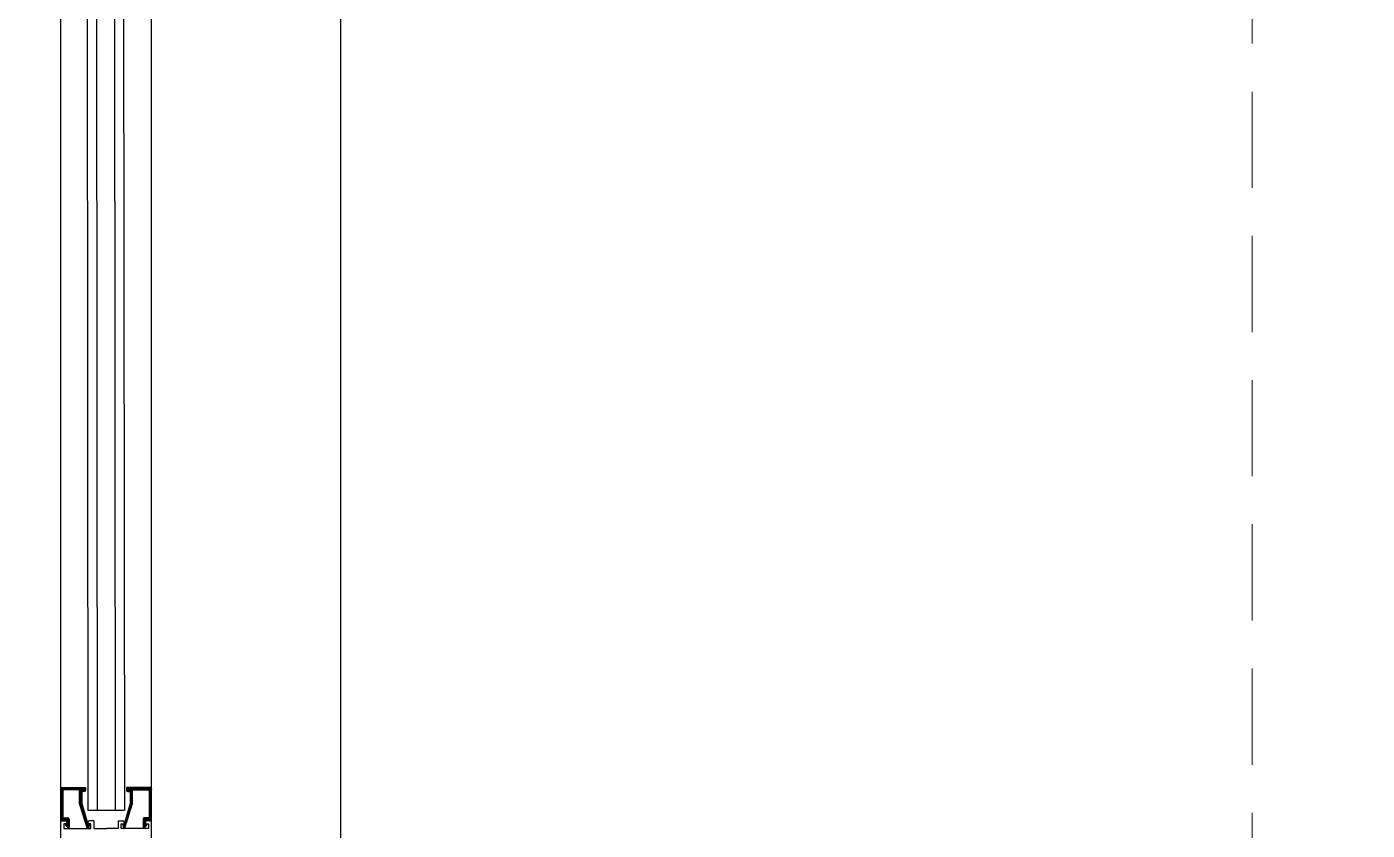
# Model space of a CAD drawing. Header units: millimetres. Extents: x 106699 to 122058, y 158555 to 162844.
# Drawn here: x 119455.1 to 119543.6, y 159902.2 to 159955.3 of the extents above; entities that cross this region are included whole.
import ezdxf

# ---------------------------------------------------------------- set-up
doc = ezdxf.new("R2010")
doc.units = ezdxf.units.MM
doc.linetypes.add('1+1 TİP C$0$1+1 TİP C$0$A BLOK 2+1 TİP A$0$A BLOK 2+1 TİP A$0$A Blok TİP-6 (2+1)$0$HIDDEN', pattern=[9.525, 6.35, -3.175])
for name, color, linetype in [('300_Z4_FCD_F03$0$0-LNS-VL8', 252, 'Continuous'), ('300_Z4_FCD_F03$0$3-EXT-PRF', 231, 'Continuous'), ('300_Z4_FCD_F03$0$3-OPN-GLS', 4, 'Continuous')]:
    doc.layers.add(name, color=color, linetype=linetype)
doc.layers.add('300_Z4_STR_F03$0$AUDIT_D_220920114151-103', color=251, linetype='Continuous', lineweight=5)
doc.layers.add('no3_kutu profil gorunus', color=8, linetype='Continuous', lineweight=0)
doc.layers.add('area', color=200, linetype='Continuous', plot=False)

# ---------------------------------------------------------------- blocks, each defined once
blk = doc.blocks.new('ÇEÇEVE')
at = {"layer": '300_Z4_FCD_F03$0$0-LNS-VL8'}
for p, q in [((104102.88, 177893.89), (104198.956, 177893.89)), ((104102.88, 177887.89), (104198.956, 177887.89))]:
    blk.add_line(p, q, dxfattribs=at)
at = {"layer": '300_Z4_FCD_F03$0$3-EXT-PRF'}
for p, q in [((104098.23, 177893.89), (104100.68, 177893.89)), ((104100.68, 177893.89), (104100.68, 177893.59)), ((104100.68, 177893.74), (104100.68, 177893.89)), ((104100.68, 177893.89), (104102.88, 177893.89)), ((104100.88, 177893.685), (104100.68, 177893.885)), ((104100.88, 177893.667), (104100.68, 177893.867)), ((104100.88, 177893.65), (104100.68, 177893.85)), ((104100.88, 177893.632), (104100.68, 177893.832)), ((104100.88, 177893.614), (104100.68, 177893.814)), ((104100.88, 177893.597), (104100.68, 177893.797)), ((104100.719, 177893.74), (104100.68, 177893.779)), ((104100.88, 177893.703), (104100.693, 177893.89)), ((104100.88, 177893.72), (104100.71, 177893.89)), ((104100.88, 177893.738), (104100.728, 177893.89)), ((104100.896, 177893.74), (104100.746, 177893.89)), ((104100.913, 177893.74), (104100.763, 177893.89)), ((104100.931, 177893.74), (104100.781, 177893.89)), ((104100.949, 177893.74), (104100.799, 177893.89)), ((104100.966, 177893.74), (104100.816, 177893.89)), ((104100.984, 177893.74), (104100.834, 177893.89)), ((104101.002, 177893.74), (104100.852, 177893.89)), ((104101.019, 177893.74), (104100.869, 177893.89)), ((104101.037, 177893.74), (104100.887, 177893.89)), ((104101.055, 177893.74), (104100.905, 177893.89)), ((104101.072, 177893.74), (104100.922, 177893.89)), ((104101.09, 177893.74), (104100.94, 177893.89)), ((104101.108, 177893.74), (104100.958, 177893.89)), ((104101.125, 177893.74), (104100.975, 177893.89)), ((104101.143, 177893.74), (104100.993, 177893.89)), ((104101.161, 177893.74), (104101.011, 177893.89)), ((104101.179, 177893.74), (104101.029, 177893.89)), ((104101.196, 177893.74), (104101.046, 177893.89)), ((104101.214, 177893.74), (104101.064, 177893.89)), ((104101.232, 177893.74), (104101.082, 177893.89)), ((104101.249, 177893.74), (104101.099, 177893.89)), ((104101.267, 177893.74), (104101.117, 177893.89)), ((104101.285, 177893.74), (104101.135, 177893.89)), ((104101.302, 177893.74), (104101.152, 177893.89)), ((104101.32, 177893.74), (104101.17, 177893.89)), ((104101.338, 177893.74), (104101.188, 177893.89)), ((104101.355, 177893.74), (104101.205, 177893.89)), ((104101.373, 177893.74), (104101.223, 177893.89)), ((104101.391, 177893.74), (104101.241, 177893.89)), ((104101.408, 177893.74), (104101.258, 177893.89)), ((104101.426, 177893.74), (104101.276, 177893.89)), ((104101.444, 177893.74), (104101.294, 177893.89)), ((104101.461, 177893.74), (104101.311, 177893.89)), ((104101.479, 177893.74), (104101.329, 177893.89)), ((104101.497, 177893.74), (104101.347, 177893.89)), ((104101.514, 177893.74), (104101.364, 177893.89)), ((104101.532, 177893.74), (104101.382, 177893.89)), ((104101.55, 177893.74), (104101.4, 177893.89)), ((104101.567, 177893.74), (104101.417, 177893.89)), ((104101.585, 177893.74), (104101.435, 177893.89)), ((104101.603, 177893.74), (104101.453, 177893.89)), ((104101.62, 177893.74), (104101.47, 177893.89)), ((104101.638, 177893.74), (104101.488, 177893.89)), ((104101.656, 177893.74), (104101.506, 177893.89)), ((104101.673, 177893.74), (104101.523, 177893.89)), ((104101.691, 177893.74), (104101.541, 177893.89)), ((104101.709, 177893.74), (104101.559, 177893.89)), ((104101.727, 177893.74), (104101.577, 177893.89)), ((104101.744, 177893.74), (104101.594, 177893.89)), ((104101.762, 177893.74), (104101.612, 177893.89)), ((104101.78, 177893.74), (104101.63, 177893.89)), ((104101.797, 177893.74), (104101.647, 177893.89)), ((104101.815, 177893.74), (104101.665, 177893.89)), ((104101.833, 177893.74), (104101.683, 177893.89)), ((104101.85, 177893.74), (104101.7, 177893.89)), ((104101.868, 177893.74), (104101.718, 177893.89)), ((104101.886, 177893.74), (104101.736, 177893.89)), ((104101.903, 177893.74), (104101.753, 177893.89)), ((104101.921, 177893.74), (104101.771, 177893.89)), ((104101.939, 177893.74), (104101.789, 177893.89)), ((104101.956, 177893.74), (104101.806, 177893.89)), ((104101.974, 177893.74), (104101.824, 177893.89)), ((104101.992, 177893.74), (104101.842, 177893.89)), ((104102.009, 177893.74), (104101.859, 177893.89)), ((104102.027, 177893.74), (104101.877, 177893.89)), ((104102.045, 177893.74), (104101.895, 177893.89)), ((104102.062, 177893.74), (104101.912, 177893.89)), ((104102.08, 177893.74), (104101.93, 177893.89)), ((104102.098, 177893.74), (104101.948, 177893.89)), ((104102.115, 177893.74), (104101.965, 177893.89)), ((104102.133, 177893.74), (104101.983, 177893.89)), ((104102.151, 177893.74), (104102.001, 177893.89)), ((104102.168, 177893.74), (104102.018, 177893.89)), ((104102.186, 177893.74), (104102.036, 177893.89)), ((104102.204, 177893.74), (104102.054, 177893.89)), ((104102.221, 177893.74), (104102.071, 177893.89)), ((104102.239, 177893.74), (104102.089, 177893.89)), ((104102.257, 177893.74), (104102.107, 177893.89)), ((104102.275, 177893.74), (104102.125, 177893.89)), ((104102.292, 177893.74), (104102.142, 177893.89)), ((104102.31, 177893.74), (104102.16, 177893.89)), ((104102.328, 177893.74), (104102.178, 177893.89)), ((104102.345, 177893.74), (104102.195, 177893.89)), ((104102.363, 177893.74), (104102.213, 177893.89)), ((104102.381, 177893.74), (104102.231, 177893.89)), ((104102.398, 177893.74), (104102.248, 177893.89)), ((104102.416, 177893.74), (104102.266, 177893.89)), ((104102.434, 177893.74), (104102.284, 177893.89)), ((104102.451, 177893.74), (104102.301, 177893.89)), ((104102.469, 177893.74), (104102.319, 177893.89)), ((104102.487, 177893.74), (104102.337, 177893.89)), ((104102.504, 177893.74), (104102.354, 177893.89)), ((104102.522, 177893.74), (104102.372, 177893.89)), ((104102.54, 177893.74), (104102.39, 177893.89)), ((104102.557, 177893.74), (104102.407, 177893.89)), ((104102.575, 177893.74), (104102.425, 177893.89)), ((104102.593, 177893.74), (104102.443, 177893.89)), ((104102.61, 177893.74), (104102.46, 177893.89)), ((104102.628, 177893.74), (104102.478, 177893.89)), ((104102.646, 177893.74), (104102.496, 177893.89)), ((104102.663, 177893.74), (104102.513, 177893.89)), ((104102.681, 177893.74), (104102.531, 177893.89)), ((104102.699, 177893.74), (104102.549, 177893.89)), ((104102.716, 177893.74), (104102.566, 177893.89)), ((104102.88, 177893.594), (104102.584, 177893.89)), ((104102.88, 177893.612), (104102.602, 177893.89)), ((104102.88, 177893.63), (104102.62, 177893.89)), ((104102.88, 177893.647), (104102.637, 177893.89)), ((104102.88, 177893.665), (104102.655, 177893.89)), ((104102.88, 177893.683), (104102.673, 177893.89)), ((104102.88, 177893.7), (104102.69, 177893.89)), ((104102.88, 177893.718), (104102.708, 177893.89)), ((104102.88, 177893.736), (104102.726, 177893.89)), ((104102.88, 177893.753), (104102.743, 177893.89)), ((104102.88, 177893.771), (104102.761, 177893.89)), ((104102.88, 177893.789), (104102.779, 177893.89)), ((104102.88, 177893.806), (104102.796, 177893.89)), ((104102.88, 177893.824), (104102.814, 177893.89)), ((104102.88, 177893.842), (104102.832, 177893.89)), ((104102.88, 177893.859), (104102.849, 177893.89)), ((104102.88, 177893.877), (104102.867, 177893.89)), ((104102.88, 177893.89), (104102.88, 177892.24)), ((104100.48, 177893.69), (104100.18, 177893.69)), ((104100.18, 177893.69), (104100.18, 177891.89)), ((104100.21, 177893.4), (104100.4, 177893.58)), ((104100.28, 177893.33), (104100.21, 177893.4)), ((104100.21, 177893.38), (104100.21, 177893.4)), ((104100.263, 177893.33), (104100.21, 177893.383)), ((104100.242, 177893.333), (104100.213, 177893.362)), ((104100.298, 177893.33), (104100.219, 177893.409)), ((104100.316, 177893.33), (104100.228, 177893.418)), ((104100.333, 177893.33), (104100.237, 177893.426)), ((104100.351, 177893.33), (104100.246, 177893.435)), ((104100.369, 177893.33), (104100.255, 177893.443)), ((104100.78, 177893.33), (104100.26, 177893.33)), ((104100.386, 177893.33), (104100.264, 177893.452)), ((104100.404, 177893.33), (104100.273, 177893.46)), ((104100.422, 177893.33), (104100.283, 177893.469)), ((104100.439, 177893.33), (104100.292, 177893.478)), ((104100.457, 177893.33), (104100.301, 177893.486)), ((104100.475, 177893.33), (104100.31, 177893.495)), ((104100.492, 177893.33), (104100.319, 177893.503)), ((104100.51, 177893.33), (104100.328, 177893.512)), ((104100.528, 177893.33), (104100.337, 177893.521)), ((104100.546, 177893.33), (104100.346, 177893.529)), ((104100.563, 177893.33), (104100.355, 177893.538)), ((104100.581, 177893.33), (104100.364, 177893.546)), ((104100.599, 177893.33), (104100.373, 177893.555)), ((104100.45, 177893.496), (104100.383, 177893.564)), ((104100.424, 177893.54), (104100.392, 177893.572)), ((104100.4, 177893.58), (104100.46, 177893.48)), ((104100.46, 177893.48), (104100.73, 177893.48)), ((104100.616, 177893.33), (104100.466, 177893.48)), ((104100.48, 177893.49), (104100.48, 177893.69)), ((104100.58, 177893.49), (104100.48, 177893.49)), ((104100.634, 177893.33), (104100.484, 177893.48)), ((104100.652, 177893.33), (104100.502, 177893.48)), ((104100.669, 177893.33), (104100.519, 177893.48)), ((104100.687, 177893.33), (104100.537, 177893.48)), ((104100.705, 177893.33), (104100.555, 177893.48)), ((104100.722, 177893.33), (104100.572, 177893.48)), ((104100.74, 177893.33), (104100.59, 177893.48)), ((104100.758, 177893.33), (104100.608, 177893.48)), ((104100.775, 177893.33), (104100.625, 177893.48)), ((104100.792, 177893.331), (104100.643, 177893.48)), ((104100.807, 177893.334), (104100.661, 177893.48)), ((104100.82, 177893.338), (104100.678, 177893.48)), ((104100.701, 177893.74), (104100.68, 177893.761)), ((104100.684, 177893.74), (104100.68, 177893.744)), ((104100.73, 177893.74), (104100.68, 177893.74)), ((104100.832, 177893.344), (104100.696, 177893.48)), ((104100.842, 177893.352), (104100.714, 177893.48)), ((104100.73, 177893.48), (104100.73, 177893.74)), ((104100.88, 177893.579), (104100.73, 177893.729)), ((104100.88, 177893.561), (104100.73, 177893.711)), ((104100.88, 177893.544), (104100.73, 177893.694)), ((104100.88, 177893.526), (104100.73, 177893.676)), ((104100.88, 177893.508), (104100.73, 177893.658)), ((104100.88, 177893.491), (104100.73, 177893.641)), ((104100.88, 177893.473), (104100.73, 177893.623)), ((104100.88, 177893.455), (104100.73, 177893.605)), ((104100.88, 177893.437), (104100.73, 177893.587)), ((104100.879, 177893.42), (104100.73, 177893.57)), ((104100.877, 177893.405), (104100.73, 177893.552)), ((104100.872, 177893.392), (104100.73, 177893.534)), ((104100.867, 177893.38), (104100.73, 177893.517)), ((104100.86, 177893.369), (104100.73, 177893.499)), ((104100.851, 177893.36), (104100.73, 177893.481)), ((104102.73, 177893.74), (104100.88, 177893.74)), ((104100.88, 177893.74), (104100.88, 177893.43)), ((104102.73, 177892.64), (104102.73, 177893.74)), ((104102.88, 177893.576), (104102.73, 177893.726)), ((104102.88, 177893.559), (104102.73, 177893.709)), ((104102.88, 177893.541), (104102.73, 177893.691)), ((104102.88, 177893.523), (104102.73, 177893.673)), ((104102.88, 177893.506), (104102.73, 177893.656)), ((104102.88, 177893.488), (104102.73, 177893.638)), ((104102.88, 177893.47), (104102.73, 177893.62)), ((104102.88, 177893.453), (104102.73, 177893.603)), ((104102.88, 177893.435), (104102.73, 177893.585)), ((104102.88, 177893.417), (104102.73, 177893.567)), ((104102.88, 177893.4), (104102.73, 177893.55)), ((104102.88, 177893.382), (104102.73, 177893.532)), ((104102.88, 177893.364), (104102.73, 177893.514)), ((104102.88, 177893.347), (104102.73, 177893.497)), ((104102.88, 177893.329), (104102.73, 177893.479)), ((104102.88, 177893.311), (104102.73, 177893.461)), ((104102.88, 177893.294), (104102.73, 177893.444)), ((104102.88, 177893.276), (104102.73, 177893.426)), ((104102.88, 177893.258), (104102.73, 177893.408)), ((104102.88, 177893.241), (104102.73, 177893.391)), ((104102.88, 177893.223), (104102.73, 177893.373)), ((104102.88, 177893.205), (104102.73, 177893.355)), ((104102.88, 177893.188), (104102.73, 177893.338)), ((104102.88, 177893.17), (104102.73, 177893.32)), ((104102.88, 177893.152), (104102.73, 177893.302)), ((104102.88, 177893.135), (104102.73, 177893.285)), ((104102.88, 177893.117), (104102.73, 177893.267)), ((104102.88, 177893.099), (104102.73, 177893.249)), ((104102.88, 177893.082), (104102.73, 177893.232)), ((104102.88, 177893.064), (104102.73, 177893.214)), ((104102.88, 177893.046), (104102.73, 177893.196)), ((104102.88, 177893.028), (104102.73, 177893.178)), ((104102.88, 177893.011), (104102.73, 177893.161)), ((104102.88, 177892.993), (104102.73, 177893.143)), ((104102.88, 177892.975), (104102.73, 177893.125)), ((104102.88, 177892.958), (104102.73, 177893.108)), ((104102.88, 177892.94), (104102.73, 177893.09)), ((104102.88, 177892.922), (104102.73, 177893.072)), ((104102.88, 177892.905), (104102.73, 177893.055)), ((104102.88, 177892.887), (104102.73, 177893.037)), ((104102.88, 177892.869), (104102.73, 177893.019)), ((104102.88, 177892.852), (104102.73, 177893.002)), ((104102.88, 177892.834), (104102.73, 177892.984)), ((104102.88, 177892.816), (104102.73, 177892.966)), ((104102.88, 177892.799), (104102.73, 177892.949)), ((104102.88, 177892.781), (104102.73, 177892.931)), ((104102.88, 177892.763), (104102.73, 177892.913)), ((104102.88, 177892.746), (104102.73, 177892.896)), ((104100.226, 177892.041), (104100.18, 177892.087)), ((104100.18, 177892.051), (104100.18, 177892.085)), ((104100.203, 177892.046), (104100.18, 177892.069)), ((104100.181, 177892.05), (104100.18, 177892.052)), ((104100.46, 177891.99), (104100.18, 177892.051)), ((104100.249, 177892.036), (104100.183, 177892.102)), ((104100.271, 177892.031), (104100.189, 177892.114)), ((104100.294, 177892.026), (104100.197, 177892.123)), ((104100.316, 177892.021), (104100.207, 177892.13)), ((104100.21, 177892.131), (104101.83, 177892.64)), ((104100.339, 177892.016), (104100.221, 177892.134)), ((104100.362, 177892.011), (104100.234, 177892.139)), ((104100.384, 177892.006), (104100.248, 177892.143)), ((104100.407, 177892.001), (104100.261, 177892.147)), ((104100.429, 177891.996), (104100.274, 177892.151)), ((104100.452, 177891.992), (104100.288, 177892.156)), ((104100.46, 177892.001), (104100.301, 177892.16)), ((104100.46, 177892.019), (104100.315, 177892.164)), ((104100.46, 177892.037), (104100.328, 177892.168)), ((104100.46, 177892.054), (104100.342, 177892.173)), ((104100.46, 177892.072), (104100.355, 177892.177)), ((104100.46, 177892.09), (104100.369, 177892.181)), ((104100.473, 177892.094), (104100.382, 177892.185)), ((104100.487, 177892.098), (104100.395, 177892.189)), ((104100.501, 177892.102), (104100.409, 177892.194)), ((104100.514, 177892.106), (104100.422, 177892.198)), ((104100.528, 177892.11), (104100.436, 177892.202)), ((104100.542, 177892.114), (104100.449, 177892.206)), ((104101.83, 177892.49), (104100.46, 177892.09)), ((104100.46, 177892.09), (104100.46, 177891.99)), ((104100.556, 177892.118), (104100.463, 177892.211)), ((104100.569, 177892.122), (104100.476, 177892.215)), ((104100.48, 177891.89), (104100.48, 177892.09)), ((104100.58, 177892.09), (104100.48, 177892.09)), ((104100.583, 177892.126), (104100.49, 177892.219)), ((104100.597, 177892.13), (104100.503, 177892.223)), ((104100.61, 177892.134), (104100.517, 177892.227)), ((104100.624, 177892.138), (104100.53, 177892.232)), ((104100.638, 177892.142), (104100.543, 177892.236)), ((104100.651, 177892.146), (104100.557, 177892.24)), ((104100.665, 177892.15), (104100.57, 177892.244)), ((104100.679, 177892.154), (104100.584, 177892.249)), ((104100.692, 177892.158), (104100.597, 177892.253)), ((104100.706, 177892.162), (104100.611, 177892.257)), ((104100.72, 177892.166), (104100.624, 177892.261)), ((104100.733, 177892.17), (104100.638, 177892.265)), ((104100.747, 177892.174), (104100.651, 177892.27)), ((104100.761, 177892.178), (104100.665, 177892.274)), ((104100.774, 177892.182), (104100.678, 177892.278)), ((104100.788, 177892.186), (104100.691, 177892.282)), ((104100.802, 177892.19), (104100.705, 177892.287)), ((104100.815, 177892.194), (104100.718, 177892.291)), ((104100.829, 177892.198), (104100.732, 177892.295)), ((104100.843, 177892.202), (104100.745, 177892.299)), ((104100.857, 177892.206), (104100.759, 177892.303)), ((104100.87, 177892.21), (104100.772, 177892.308)), ((104100.884, 177892.214), (104100.786, 177892.312)), ((104100.898, 177892.218), (104100.799, 177892.316)), ((104100.911, 177892.222), (104100.813, 177892.32)), ((104100.925, 177892.226), (104100.826, 177892.325)), ((104100.939, 177892.23), (104100.839, 177892.329)), ((104100.952, 177892.234), (104100.853, 177892.333)), ((104100.966, 177892.238), (104100.866, 177892.337)), ((104100.98, 177892.242), (104100.88, 177892.341)), ((104100.993, 177892.246), (104100.893, 177892.346)), ((104101.007, 177892.25), (104100.907, 177892.35)), ((104101.021, 177892.254), (104100.92, 177892.354)), ((104101.034, 177892.258), (104100.934, 177892.358)), ((104101.048, 177892.262), (104100.947, 177892.363)), ((104101.062, 177892.266), (104100.961, 177892.367)), ((104101.075, 177892.27), (104100.974, 177892.371)), ((104101.089, 177892.274), (104100.987, 177892.375)), ((104101.103, 177892.278), (104101.001, 177892.38)), ((104101.117, 177892.282), (104101.014, 177892.384)), ((104101.13, 177892.286), (104101.028, 177892.388)), ((104101.144, 177892.29), (104101.041, 177892.392)), ((104101.158, 177892.294), (104101.055, 177892.396)), ((104101.171, 177892.298), (104101.068, 177892.401)), ((104101.185, 177892.302), (104101.082, 177892.405)), ((104101.199, 177892.306), (104101.095, 177892.409)), ((104101.212, 177892.31), (104101.108, 177892.413)), ((104101.226, 177892.314), (104101.122, 177892.418)), ((104101.24, 177892.318), (104101.135, 177892.422)), ((104101.253, 177892.322), (104101.149, 177892.426)), ((104101.267, 177892.326), (104101.162, 177892.43)), ((104101.281, 177892.33), (104101.176, 177892.434)), ((104101.294, 177892.334), (104101.189, 177892.439)), ((104101.308, 177892.338), (104101.203, 177892.443)), ((104101.322, 177892.341), (104101.216, 177892.447)), ((104101.335, 177892.345), (104101.23, 177892.451)), ((104101.349, 177892.349), (104101.243, 177892.456)), ((104101.363, 177892.353), (104101.256, 177892.46)), ((104101.376, 177892.357), (104101.27, 177892.464)), ((104101.39, 177892.361), (104101.283, 177892.468)), ((104101.404, 177892.365), (104101.297, 177892.472)), ((104101.418, 177892.369), (104101.31, 177892.477)), ((104101.431, 177892.373), (104101.324, 177892.481)), ((104101.445, 177892.377), (104101.337, 177892.485)), ((104101.459, 177892.381), (104101.351, 177892.489)), ((104101.472, 177892.385), (104101.364, 177892.494)), ((104101.486, 177892.389), (104101.378, 177892.498)), ((104101.5, 177892.393), (104101.391, 177892.502)), ((104101.513, 177892.397), (104101.404, 177892.506)), ((104101.527, 177892.401), (104101.418, 177892.51)), ((104101.541, 177892.405), (104101.431, 177892.515)), ((104101.554, 177892.409), (104101.445, 177892.519)), ((104101.568, 177892.413), (104101.458, 177892.523)), ((104101.582, 177892.417), (104101.472, 177892.527)), ((104101.595, 177892.421), (104101.485, 177892.532)), ((104101.609, 177892.425), (104101.499, 177892.536)), ((104101.623, 177892.429), (104101.512, 177892.54)), ((104101.636, 177892.433), (104101.526, 177892.544)), ((104101.65, 177892.437), (104101.539, 177892.549)), ((104101.664, 177892.441), (104101.552, 177892.553)), ((104101.677, 177892.445), (104101.566, 177892.557)), ((104101.691, 177892.449), (104101.579, 177892.561)), ((104101.705, 177892.453), (104101.593, 177892.565)), ((104101.719, 177892.457), (104101.606, 177892.57)), ((104101.732, 177892.461), (104101.62, 177892.574)), ((104101.746, 177892.465), (104101.633, 177892.578)), ((104101.76, 177892.469), (104101.647, 177892.582)), ((104101.773, 177892.473), (104101.66, 177892.587)), ((104101.787, 177892.477), (104101.674, 177892.591)), ((104101.801, 177892.481), (104101.687, 177892.595)), ((104101.814, 177892.485), (104101.7, 177892.599)), ((104101.828, 177892.489), (104101.714, 177892.603)), ((104101.845, 177892.49), (104101.727, 177892.608)), ((104101.863, 177892.49), (104101.741, 177892.612)), ((104101.881, 177892.49), (104101.754, 177892.616)), ((104101.898, 177892.49), (104101.768, 177892.62)), ((104101.916, 177892.49), (104101.781, 177892.625)), ((104101.934, 177892.49), (104101.795, 177892.629)), ((104101.951, 177892.49), (104101.808, 177892.633)), ((104101.969, 177892.49), (104101.822, 177892.637)), ((104101.83, 177892.64), (104101.93, 177892.64)), ((104102.63, 177892.49), (104101.83, 177892.49)), ((104101.987, 177892.49), (104101.837, 177892.64)), ((104102.004, 177892.49), (104101.854, 177892.64)), ((104102.022, 177892.49), (104101.872, 177892.64)), ((104102.04, 177892.49), (104101.89, 177892.64)), ((104102.057, 177892.49), (104101.907, 177892.64)), ((104102.075, 177892.49), (104101.925, 177892.64)), ((104101.93, 177892.64), (104102.73, 177892.64)), ((104102.093, 177892.49), (104101.943, 177892.64)), ((104102.11, 177892.49), (104101.96, 177892.64)), ((104102.128, 177892.49), (104101.978, 177892.64)), ((104102.146, 177892.49), (104101.996, 177892.64)), ((104102.163, 177892.49), (104102.013, 177892.64)), ((104102.181, 177892.49), (104102.031, 177892.64)), ((104102.199, 177892.49), (104102.049, 177892.64)), ((104102.216, 177892.49), (104102.066, 177892.64)), ((104102.234, 177892.49), (104102.084, 177892.64)), ((104102.252, 177892.49), (104102.102, 177892.64)), ((104102.269, 177892.49), (104102.119, 177892.64)), ((104102.287, 177892.49), (104102.137, 177892.64)), ((104102.305, 177892.49), (104102.155, 177892.64)), ((104102.322, 177892.49), (104102.172, 177892.64)), ((104102.34, 177892.49), (104102.19, 177892.64)), ((104102.358, 177892.49), (104102.208, 177892.64)), ((104102.375, 177892.49), (104102.225, 177892.64)), ((104102.393, 177892.49), (104102.243, 177892.64)), ((104102.411, 177892.49), (104102.261, 177892.64)), ((104102.429, 177892.49), (104102.279, 177892.64)), ((104102.446, 177892.49), (104102.296, 177892.64)), ((104102.464, 177892.49), (104102.314, 177892.64)), ((104102.482, 177892.49), (104102.332, 177892.64)), ((104102.499, 177892.49), (104102.349, 177892.64)), ((104102.517, 177892.49), (104102.367, 177892.64)), ((104102.535, 177892.49), (104102.385, 177892.64)), ((104102.552, 177892.49), (104102.402, 177892.64)), ((104102.57, 177892.49), (104102.42, 177892.64)), ((104102.588, 177892.49), (104102.438, 177892.64)), ((104102.605, 177892.49), (104102.455, 177892.64)), ((104102.623, 177892.49), (104102.473, 177892.64)), ((104102.88, 177892.251), (104102.491, 177892.64)), ((104102.88, 177892.268), (104102.508, 177892.64)), ((104102.88, 177892.286), (104102.526, 177892.64)), ((104102.88, 177892.304), (104102.544, 177892.64)), ((104102.88, 177892.321), (104102.561, 177892.64)), ((104102.88, 177892.339), (104102.579, 177892.64)), ((104102.88, 177892.357), (104102.597, 177892.64)), ((104102.88, 177892.374), (104102.614, 177892.64)), ((104102.63, 177892.315), (104102.63, 177892.49)), ((104102.873, 177892.24), (104102.63, 177892.483)), ((104102.855, 177892.24), (104102.63, 177892.465)), ((104102.838, 177892.24), (104102.63, 177892.448)), ((104102.82, 177892.24), (104102.63, 177892.43)), ((104102.802, 177892.24), (104102.63, 177892.412)), ((104102.785, 177892.24), (104102.63, 177892.395)), ((104102.767, 177892.24), (104102.63, 177892.377)), ((104102.749, 177892.24), (104102.63, 177892.359)), ((104102.732, 177892.24), (104102.63, 177892.342)), ((104102.714, 177892.24), (104102.63, 177892.324)), ((104102.696, 177892.24), (104102.63, 177892.306)), ((104102.88, 177892.392), (104102.632, 177892.64)), ((104102.67, 177892.248), (104102.638, 177892.28)), ((104102.88, 177892.41), (104102.65, 177892.64)), ((104102.88, 177892.427), (104102.667, 177892.64)), ((104102.88, 177892.445), (104102.685, 177892.64)), ((104102.88, 177892.463), (104102.703, 177892.64)), ((104102.88, 177892.24), (104102.705, 177892.24)), ((104102.88, 177892.48), (104102.72, 177892.64)), ((104102.88, 177892.728), (104102.73, 177892.878)), ((104102.88, 177892.71), (104102.73, 177892.86)), ((104102.88, 177892.693), (104102.73, 177892.843)), ((104102.88, 177892.675), (104102.73, 177892.825)), ((104102.88, 177892.657), (104102.73, 177892.807)), ((104102.88, 177892.64), (104102.73, 177892.79)), ((104102.88, 177892.622), (104102.73, 177892.772)), ((104102.88, 177892.604), (104102.73, 177892.754)), ((104102.88, 177892.587), (104102.73, 177892.737)), ((104102.88, 177892.569), (104102.73, 177892.719)), ((104102.88, 177892.551), (104102.73, 177892.701)), ((104102.88, 177892.534), (104102.73, 177892.684)), ((104102.88, 177892.516), (104102.73, 177892.666)), ((104102.88, 177892.498), (104102.73, 177892.648)), ((104100.18, 177891.89), (104100.48, 177891.89)), ((104100.68, 177891.69), (104100.18, 177891.69)), ((104100.18, 177891.69), (104100.18, 177890.92)), ((104100.68, 177891.69), (104100.68, 177891.99)), ((104100.18, 177890.92), (104100.15, 177890.89)), ((104100.18, 177890.86), (104100.15, 177890.89)), ((104100.18, 177890.09), (104100.18, 177890.86)), ((104100.68, 177890.09), (104100.18, 177890.09)), ((104100.18, 177889.89), (104100.48, 177889.89)), ((104100.18, 177888.09), (104100.18, 177889.89)), ((104100.46, 177889.79), (104100.18, 177889.729)), ((104100.226, 177889.739), (104100.18, 177889.693)), ((104100.203, 177889.734), (104100.18, 177889.71)), ((104100.181, 177889.729), (104100.18, 177889.728)), ((104100.18, 177889.729), (104100.18, 177889.694)), ((104100.249, 177889.744), (104100.183, 177889.678)), ((104100.271, 177889.749), (104100.189, 177889.666)), ((104100.294, 177889.754), (104100.197, 177889.657)), ((104100.316, 177889.759), (104100.207, 177889.65)), ((104100.21, 177889.649), (104101.83, 177889.14)), ((104100.339, 177889.764), (104100.221, 177889.645)), ((104100.362, 177889.768), (104100.234, 177889.641)), ((104100.384, 177889.773), (104100.248, 177889.637)), ((104100.407, 177889.778), (104100.261, 177889.633)), ((104100.429, 177889.783), (104100.274, 177889.628)), ((104100.452, 177889.788), (104100.288, 177889.624)), ((104100.46, 177889.778), (104100.301, 177889.62)), ((104100.46, 177889.761), (104100.315, 177889.616)), ((104100.46, 177889.743), (104100.328, 177889.611)), ((104100.46, 177889.725), (104100.342, 177889.607)), ((104100.46, 177889.708), (104100.355, 177889.603)), ((104100.46, 177889.69), (104100.369, 177889.599)), ((104100.473, 177889.686), (104100.382, 177889.594)), ((104100.487, 177889.682), (104100.395, 177889.59)), ((104100.501, 177889.678), (104100.409, 177889.586)), ((104100.514, 177889.674), (104100.422, 177889.582)), ((104100.528, 177889.67), (104100.436, 177889.578)), ((104100.542, 177889.666), (104100.449, 177889.573)), ((104100.46, 177889.69), (104100.46, 177889.79)), ((104101.83, 177889.29), (104100.46, 177889.69)), ((104100.556, 177889.662), (104100.463, 177889.569)), ((104100.569, 177889.658), (104100.476, 177889.565)), ((104100.48, 177889.89), (104100.48, 177889.69)), ((104100.58, 177889.69), (104100.48, 177889.69)), ((104100.583, 177889.654), (104100.49, 177889.561)), ((104100.597, 177889.65), (104100.503, 177889.556)), ((104100.61, 177889.646), (104100.517, 177889.552)), ((104100.624, 177889.642), (104100.53, 177889.548)), ((104100.638, 177889.638), (104100.543, 177889.544)), ((104100.651, 177889.634), (104100.557, 177889.54)), ((104100.665, 177889.63), (104100.57, 177889.535)), ((104100.679, 177889.626), (104100.584, 177889.531)), ((104100.692, 177889.622), (104100.597, 177889.527)), ((104100.706, 177889.618), (104100.611, 177889.523)), ((104100.72, 177889.614), (104100.624, 177889.518)), ((104100.733, 177889.61), (104100.638, 177889.514)), ((104100.747, 177889.606), (104100.651, 177889.51)), ((104100.761, 177889.602), (104100.665, 177889.506)), ((104100.774, 177889.598), (104100.678, 177889.502)), ((104100.68, 177890.09), (104100.68, 177889.79)), ((104100.788, 177889.594), (104100.691, 177889.497)), ((104100.802, 177889.59), (104100.705, 177889.493)), ((104100.815, 177889.586), (104100.718, 177889.489)), ((104100.829, 177889.582), (104100.732, 177889.485)), ((104100.843, 177889.578), (104100.745, 177889.48)), ((104100.857, 177889.574), (104100.759, 177889.476)), ((104100.87, 177889.57), (104100.772, 177889.472)), ((104100.884, 177889.566), (104100.786, 177889.468)), ((104100.898, 177889.562), (104100.799, 177889.464)), ((104100.911, 177889.558), (104100.813, 177889.459)), ((104100.925, 177889.554), (104100.826, 177889.455)), ((104100.939, 177889.55), (104100.839, 177889.451)), ((104100.952, 177889.546), (104100.853, 177889.447)), ((104100.966, 177889.542), (104100.866, 177889.442)), ((104100.98, 177889.538), (104100.88, 177889.438)), ((104100.993, 177889.534), (104100.893, 177889.434)), ((104101.007, 177889.53), (104100.907, 177889.43)), ((104101.021, 177889.526), (104100.92, 177889.426)), ((104101.034, 177889.522), (104100.934, 177889.421)), ((104101.048, 177889.518), (104100.947, 177889.417)), ((104101.062, 177889.514), (104100.961, 177889.413)), ((104101.075, 177889.51), (104100.974, 177889.409)), ((104101.089, 177889.506), (104100.987, 177889.404)), ((104101.103, 177889.502), (104101.001, 177889.4)), ((104101.117, 177889.498), (104101.014, 177889.396)), ((104101.13, 177889.494), (104101.028, 177889.392)), ((104101.144, 177889.49), (104101.041, 177889.387)), ((104101.158, 177889.486), (104101.055, 177889.383)), ((104101.171, 177889.482), (104101.068, 177889.379)), ((104101.185, 177889.478), (104101.082, 177889.375)), ((104101.199, 177889.474), (104101.095, 177889.371)), ((104101.212, 177889.47), (104101.108, 177889.366)), ((104101.226, 177889.466), (104101.122, 177889.362)), ((104101.24, 177889.462), (104101.135, 177889.358)), ((104101.253, 177889.458), (104101.149, 177889.354)), ((104101.267, 177889.454), (104101.162, 177889.349)), ((104101.281, 177889.45), (104101.176, 177889.345)), ((104101.294, 177889.446), (104101.189, 177889.341)), ((104101.308, 177889.442), (104101.203, 177889.337)), ((104101.322, 177889.438), (104101.216, 177889.333)), ((104101.335, 177889.434), (104101.23, 177889.328)), ((104101.349, 177889.43), (104101.243, 177889.324)), ((104101.363, 177889.426), (104101.256, 177889.32)), ((104101.376, 177889.422), (104101.27, 177889.316)), ((104101.39, 177889.418), (104101.283, 177889.311)), ((104101.404, 177889.414), (104101.297, 177889.307)), ((104101.418, 177889.41), (104101.31, 177889.303)), ((104101.431, 177889.406), (104101.324, 177889.299)), ((104101.445, 177889.402), (104101.337, 177889.295)), ((104101.459, 177889.398), (104101.351, 177889.29)), ((104101.472, 177889.394), (104101.364, 177889.286)), ((104101.486, 177889.39), (104101.378, 177889.282)), ((104101.5, 177889.386), (104101.391, 177889.278)), ((104101.513, 177889.382), (104101.404, 177889.273)), ((104101.527, 177889.378), (104101.418, 177889.269)), ((104101.541, 177889.374), (104101.431, 177889.265)), ((104101.554, 177889.37), (104101.445, 177889.261)), ((104101.568, 177889.366), (104101.458, 177889.257)), ((104101.582, 177889.362), (104101.472, 177889.252)), ((104101.595, 177889.358), (104101.485, 177889.248)), ((104101.609, 177889.354), (104101.499, 177889.244)), ((104101.623, 177889.35), (104101.512, 177889.24)), ((104101.636, 177889.346), (104101.526, 177889.235)), ((104101.65, 177889.342), (104101.539, 177889.231)), ((104102.88, 177889.529), (104102.491, 177889.14)), ((104102.88, 177889.511), (104102.508, 177889.14)), ((104102.88, 177889.494), (104102.526, 177889.14)), ((104102.88, 177889.476), (104102.544, 177889.14)), ((104102.88, 177889.458), (104102.561, 177889.14)), ((104102.88, 177889.441), (104102.579, 177889.14)), ((104102.88, 177889.423), (104102.597, 177889.14)), ((104102.88, 177889.405), (104102.614, 177889.14)), ((104102.714, 177889.54), (104102.63, 177889.456)), ((104102.732, 177889.54), (104102.63, 177889.438)), ((104102.749, 177889.54), (104102.63, 177889.42)), ((104102.767, 177889.54), (104102.63, 177889.403)), ((104102.785, 177889.54), (104102.63, 177889.385)), ((104102.802, 177889.54), (104102.63, 177889.367)), ((104102.82, 177889.54), (104102.63, 177889.35)), ((104102.838, 177889.54), (104102.63, 177889.332)), ((104102.855, 177889.54), (104102.63, 177889.314)), ((104102.873, 177889.54), (104102.63, 177889.297)), ((104102.696, 177889.539), (104102.63, 177889.474)), ((104102.63, 177889.465), (104102.63, 177889.29)), ((104102.88, 177889.388), (104102.632, 177889.14)), ((104102.67, 177889.531), (104102.638, 177889.5)), ((104102.88, 177889.37), (104102.65, 177889.14)), ((104102.88, 177889.352), (104102.667, 177889.14)), ((104102.88, 177889.54), (104102.705, 177889.54)), ((104102.88, 177887.89), (104102.88, 177889.54)), ((104101.664, 177889.338), (104101.552, 177889.227)), ((104101.677, 177889.334), (104101.566, 177889.223)), ((104101.691, 177889.33), (104101.579, 177889.218)), ((104101.705, 177889.326), (104101.593, 177889.214)), ((104101.719, 177889.322), (104101.606, 177889.21)), ((104101.732, 177889.318), (104101.62, 177889.206)), ((104101.746, 177889.314), (104101.633, 177889.202)), ((104101.76, 177889.31), (104101.647, 177889.197)), ((104101.773, 177889.306), (104101.66, 177889.193)), ((104101.787, 177889.302), (104101.674, 177889.189)), ((104101.801, 177889.298), (104101.687, 177889.185)), ((104101.814, 177889.294), (104101.7, 177889.18)), ((104101.828, 177889.29), (104101.714, 177889.176)), ((104101.845, 177889.29), (104101.727, 177889.172)), ((104101.863, 177889.29), (104101.741, 177889.168)), ((104101.881, 177889.29), (104101.754, 177889.164)), ((104101.898, 177889.29), (104101.768, 177889.159)), ((104101.916, 177889.29), (104101.781, 177889.155)), ((104101.934, 177889.29), (104101.795, 177889.151)), ((104101.951, 177889.29), (104101.808, 177889.147)), ((104101.969, 177889.29), (104101.822, 177889.142)), ((104102.63, 177889.29), (104101.83, 177889.29)), ((104101.83, 177889.14), (104101.93, 177889.14)), ((104101.987, 177889.29), (104101.837, 177889.14)), ((104102.004, 177889.29), (104101.854, 177889.14)), ((104102.022, 177889.29), (104101.872, 177889.14)), ((104102.04, 177889.29), (104101.89, 177889.14)), ((104102.057, 177889.29), (104101.907, 177889.14)), ((104102.075, 177889.29), (104101.925, 177889.14)), ((104101.93, 177889.14), (104102.73, 177889.14)), ((104102.093, 177889.29), (104101.943, 177889.14)), ((104102.11, 177889.29), (104101.96, 177889.14)), ((104102.128, 177889.29), (104101.978, 177889.14)), ((104102.146, 177889.29), (104101.996, 177889.14)), ((104102.163, 177889.29), (104102.013, 177889.14)), ((104102.181, 177889.29), (104102.031, 177889.14)), ((104102.199, 177889.29), (104102.049, 177889.14)), ((104102.216, 177889.29), (104102.066, 177889.14)), ((104102.234, 177889.29), (104102.084, 177889.14)), ((104102.252, 177889.29), (104102.102, 177889.14)), ((104102.269, 177889.29), (104102.119, 177889.14)), ((104102.287, 177889.29), (104102.137, 177889.14)), ((104102.305, 177889.29), (104102.155, 177889.14)), ((104102.322, 177889.29), (104102.172, 177889.14)), ((104102.34, 177889.29), (104102.19, 177889.14)), ((104102.358, 177889.29), (104102.208, 177889.14)), ((104102.375, 177889.29), (104102.225, 177889.14)), ((104102.393, 177889.29), (104102.243, 177889.14)), ((104102.411, 177889.29), (104102.261, 177889.14)), ((104102.429, 177889.29), (104102.279, 177889.14)), ((104102.446, 177889.29), (104102.296, 177889.14)), ((104102.464, 177889.29), (104102.314, 177889.14)), ((104102.482, 177889.29), (104102.332, 177889.14)), ((104102.499, 177889.29), (104102.349, 177889.14)), ((104102.517, 177889.29), (104102.367, 177889.14)), ((104102.535, 177889.29), (104102.385, 177889.14)), ((104102.552, 177889.29), (104102.402, 177889.14)), ((104102.57, 177889.29), (104102.42, 177889.14)), ((104102.588, 177889.29), (104102.438, 177889.14)), ((104102.605, 177889.29), (104102.455, 177889.14)), ((104102.623, 177889.29), (104102.473, 177889.14)), ((104102.88, 177889.335), (104102.685, 177889.14)), ((104102.88, 177889.317), (104102.703, 177889.14)), ((104102.88, 177889.299), (104102.72, 177889.14)), ((104102.88, 177889.282), (104102.73, 177889.132)), ((104102.88, 177889.264), (104102.73, 177889.114)), ((104102.88, 177889.246), (104102.73, 177889.096)), ((104102.88, 177889.228), (104102.73, 177889.078)), ((104102.88, 177889.211), (104102.73, 177889.061)), ((104102.88, 177889.193), (104102.73, 177889.043)), ((104102.88, 177889.175), (104102.73, 177889.025)), ((104102.88, 177889.158), (104102.73, 177889.008)), ((104102.88, 177889.14), (104102.73, 177888.99)), ((104102.73, 177889.14), (104102.73, 177888.04)), ((104102.88, 177889.122), (104102.73, 177888.972)), ((104102.88, 177889.105), (104102.73, 177888.955)), ((104102.88, 177889.087), (104102.73, 177888.937)), ((104102.88, 177889.069), (104102.73, 177888.919)), ((104102.88, 177889.052), (104102.73, 177888.902)), ((104102.88, 177889.034), (104102.73, 177888.884)), ((104102.88, 177889.016), (104102.73, 177888.866)), ((104102.88, 177888.999), (104102.73, 177888.849)), ((104102.88, 177888.981), (104102.73, 177888.831)), ((104102.88, 177888.963), (104102.73, 177888.813)), ((104102.88, 177888.946), (104102.73, 177888.796)), ((104102.88, 177888.928), (104102.73, 177888.778)), ((104102.88, 177888.91), (104102.73, 177888.76)), ((104102.88, 177888.893), (104102.73, 177888.743)), ((104102.88, 177888.875), (104102.73, 177888.725)), ((104102.88, 177888.857), (104102.73, 177888.707)), ((104102.88, 177888.84), (104102.73, 177888.69)), ((104102.88, 177888.822), (104102.73, 177888.672)), ((104102.88, 177888.804), (104102.73, 177888.654)), ((104102.88, 177888.787), (104102.73, 177888.637)), ((104102.88, 177888.769), (104102.73, 177888.619)), ((104102.88, 177888.751), (104102.73, 177888.601)), ((104102.88, 177888.734), (104102.73, 177888.584)), ((104102.88, 177888.716), (104102.73, 177888.566)), ((104102.88, 177888.698), (104102.73, 177888.548)), ((104102.88, 177888.68), (104102.73, 177888.53)), ((104102.88, 177888.663), (104102.73, 177888.513)), ((104102.88, 177888.645), (104102.73, 177888.495)), ((104102.88, 177888.627), (104102.73, 177888.477)), ((104102.88, 177888.61), (104102.73, 177888.46)), ((104102.88, 177888.592), (104102.73, 177888.442)), ((104102.88, 177888.574), (104102.73, 177888.424)), ((104102.88, 177888.557), (104102.73, 177888.407)), ((104102.88, 177888.539), (104102.73, 177888.389)), ((104102.88, 177888.521), (104102.73, 177888.371)), ((104102.88, 177888.504), (104102.73, 177888.354)), ((104102.88, 177888.486), (104102.73, 177888.336)), ((104102.88, 177888.468), (104102.73, 177888.318)), ((104098.23, 177887.89), (104100.68, 177887.89)), ((104100.48, 177888.09), (104100.18, 177888.09)), ((104100.263, 177888.45), (104100.21, 177888.397)), ((104100.28, 177888.45), (104100.21, 177888.379)), ((104100.21, 177888.4), (104100.21, 177888.379)), ((104100.21, 177888.379), (104100.4, 177888.2)), ((104100.242, 177888.446), (104100.213, 177888.418)), ((104100.298, 177888.45), (104100.219, 177888.371)), ((104100.316, 177888.45), (104100.228, 177888.362)), ((104100.333, 177888.45), (104100.237, 177888.354)), ((104100.351, 177888.45), (104100.246, 177888.345)), ((104100.369, 177888.45), (104100.255, 177888.336)), ((104100.78, 177888.45), (104100.26, 177888.45)), ((104100.386, 177888.45), (104100.264, 177888.328)), ((104100.404, 177888.45), (104100.273, 177888.319)), ((104100.422, 177888.45), (104100.283, 177888.311)), ((104100.439, 177888.45), (104100.292, 177888.302)), ((104100.457, 177888.45), (104100.301, 177888.293)), ((104100.475, 177888.45), (104100.31, 177888.285)), ((104100.492, 177888.45), (104100.319, 177888.276)), ((104100.51, 177888.45), (104100.328, 177888.268)), ((104100.528, 177888.45), (104100.337, 177888.259)), ((104100.546, 177888.45), (104100.346, 177888.25)), ((104100.563, 177888.45), (104100.355, 177888.242)), ((104100.581, 177888.45), (104100.364, 177888.233)), ((104100.599, 177888.45), (104100.373, 177888.225)), ((104100.45, 177888.284), (104100.383, 177888.216)), ((104100.424, 177888.24), (104100.392, 177888.208)), ((104100.4, 177888.2), (104100.46, 177888.3)), ((104100.46, 177888.3), (104100.73, 177888.3)), ((104100.616, 177888.45), (104100.466, 177888.3)), ((104100.58, 177888.29), (104100.48, 177888.29)), ((104100.48, 177888.29), (104100.48, 177888.09)), ((104100.634, 177888.45), (104100.484, 177888.3)), ((104100.652, 177888.45), (104100.502, 177888.3)), ((104100.669, 177888.45), (104100.519, 177888.3)), ((104100.687, 177888.45), (104100.537, 177888.3)), ((104100.705, 177888.45), (104100.555, 177888.3)), ((104100.722, 177888.45), (104100.572, 177888.3)), ((104100.74, 177888.45), (104100.59, 177888.3)), ((104100.758, 177888.45), (104100.608, 177888.3)), ((104100.775, 177888.45), (104100.625, 177888.3)), ((104100.792, 177888.449), (104100.643, 177888.3)), ((104100.807, 177888.446), (104100.661, 177888.3)), ((104100.82, 177888.441), (104100.678, 177888.3)), ((104100.68, 177887.89), (104100.68, 177888.19)), ((104100.88, 177888.183), (104100.68, 177887.983)), ((104100.88, 177888.165), (104100.68, 177887.965)), ((104100.88, 177888.148), (104100.68, 177887.948)), ((104100.88, 177888.13), (104100.68, 177887.93)), ((104100.88, 177888.112), (104100.68, 177887.912)), ((104100.88, 177888.095), (104100.68, 177887.895)), ((104100.684, 177888.04), (104100.68, 177888.036)), ((104100.701, 177888.04), (104100.68, 177888.018)), ((104100.719, 177888.04), (104100.68, 177888.001)), ((104100.73, 177888.04), (104100.68, 177888.04)), ((104100.68, 177888.04), (104100.68, 177887.89)), ((104100.68, 177887.89), (104102.88, 177887.89)), ((104100.88, 177888.077), (104100.693, 177887.89)), ((104100.832, 177888.435), (104100.696, 177888.3)), ((104100.88, 177888.059), (104100.71, 177887.89)), ((104100.842, 177888.428), (104100.714, 177888.3)), ((104100.88, 177888.042), (104100.728, 177887.89)), ((104100.851, 177888.42), (104100.73, 177888.298)), ((104100.86, 177888.41), (104100.73, 177888.281)), ((104100.867, 177888.4), (104100.73, 177888.263)), ((104100.872, 177888.388), (104100.73, 177888.245)), ((104100.877, 177888.374), (104100.73, 177888.228)), ((104100.879, 177888.359), (104100.73, 177888.21)), ((104100.88, 177888.342), (104100.73, 177888.192)), ((104100.88, 177888.325), (104100.73, 177888.175)), ((104100.88, 177888.307), (104100.73, 177888.157)), ((104100.73, 177888.3), (104100.73, 177888.04)), ((104100.88, 177888.289), (104100.73, 177888.139)), ((104100.88, 177888.271), (104100.73, 177888.121)), ((104100.88, 177888.254), (104100.73, 177888.104)), ((104100.88, 177888.236), (104100.73, 177888.086)), ((104100.88, 177888.218), (104100.73, 177888.068)), ((104100.88, 177888.201), (104100.73, 177888.051)), ((104100.896, 177888.04), (104100.746, 177887.89)), ((104100.913, 177888.04), (104100.763, 177887.89)), ((104100.931, 177888.04), (104100.781, 177887.89)), ((104100.949, 177888.04), (104100.799, 177887.89)), ((104100.966, 177888.04), (104100.816, 177887.89)), ((104100.984, 177888.04), (104100.834, 177887.89)), ((104101.002, 177888.04), (104100.852, 177887.89)), ((104101.019, 177888.04), (104100.869, 177887.89)), ((104100.88, 177888.04), (104100.88, 177888.35)), ((104102.73, 177888.04), (104100.88, 177888.04)), ((104101.037, 177888.04), (104100.887, 177887.89)), ((104101.055, 177888.04), (104100.905, 177887.89)), ((104101.072, 177888.04), (104100.922, 177887.89)), ((104101.09, 177888.04), (104100.94, 177887.89)), ((104101.108, 177888.04), (104100.958, 177887.89)), ((104101.125, 177888.04), (104100.975, 177887.89)), ((104101.143, 177888.04), (104100.993, 177887.89)), ((104101.161, 177888.04), (104101.011, 177887.89)), ((104101.179, 177888.04), (104101.029, 177887.89)), ((104101.196, 177888.04), (104101.046, 177887.89)), ((104101.214, 177888.04), (104101.064, 177887.89)), ((104101.232, 177888.04), (104101.082, 177887.89)), ((104101.249, 177888.04), (104101.099, 177887.89)), ((104101.267, 177888.04), (104101.117, 177887.89)), ((104101.285, 177888.04), (104101.135, 177887.89)), ((104101.302, 177888.04), (104101.152, 177887.89)), ((104101.32, 177888.04), (104101.17, 177887.89)), ((104101.338, 177888.04), (104101.188, 177887.89)), ((104101.355, 177888.04), (104101.205, 177887.89)), ((104101.373, 177888.04), (104101.223, 177887.89)), ((104101.391, 177888.04), (104101.241, 177887.89)), ((104101.408, 177888.04), (104101.258, 177887.89)), ((104101.426, 177888.04), (104101.276, 177887.89)), ((104101.444, 177888.04), (104101.294, 177887.89)), ((104101.461, 177888.04), (104101.311, 177887.89)), ((104101.479, 177888.04), (104101.329, 177887.89)), ((104101.497, 177888.04), (104101.347, 177887.89)), ((104101.514, 177888.04), (104101.364, 177887.89)), ((104101.532, 177888.04), (104101.382, 177887.89)), ((104101.55, 177888.04), (104101.4, 177887.89)), ((104101.567, 177888.04), (104101.417, 177887.89)), ((104101.585, 177888.04), (104101.435, 177887.89)), ((104101.603, 177888.04), (104101.453, 177887.89)), ((104101.62, 177888.04), (104101.47, 177887.89)), ((104101.638, 177888.04), (104101.488, 177887.89)), ((104101.656, 177888.04), (104101.506, 177887.89)), ((104101.673, 177888.04), (104101.523, 177887.89)), ((104101.691, 177888.04), (104101.541, 177887.89)), ((104101.709, 177888.04), (104101.559, 177887.89)), ((104101.727, 177888.04), (104101.577, 177887.89)), ((104101.744, 177888.04), (104101.594, 177887.89)), ((104101.762, 177888.04), (104101.612, 177887.89)), ((104101.78, 177888.04), (104101.63, 177887.89)), ((104101.797, 177888.04), (104101.647, 177887.89)), ((104101.815, 177888.04), (104101.665, 177887.89)), ((104101.833, 177888.04), (104101.683, 177887.89)), ((104101.85, 177888.04), (104101.7, 177887.89)), ((104101.868, 177888.04), (104101.718, 177887.89)), ((104101.886, 177888.04), (104101.736, 177887.89)), ((104101.903, 177888.04), (104101.753, 177887.89)), ((104101.921, 177888.04), (104101.771, 177887.89)), ((104101.939, 177888.04), (104101.789, 177887.89)), ((104101.956, 177888.04), (104101.806, 177887.89)), ((104101.974, 177888.04), (104101.824, 177887.89)), ((104101.992, 177888.04), (104101.842, 177887.89)), ((104102.009, 177888.04), (104101.859, 177887.89)), ((104102.027, 177888.04), (104101.877, 177887.89)), ((104102.045, 177888.04), (104101.895, 177887.89)), ((104102.062, 177888.04), (104101.912, 177887.89)), ((104102.08, 177888.04), (104101.93, 177887.89)), ((104102.098, 177888.04), (104101.948, 177887.89)), ((104102.115, 177888.04), (104101.965, 177887.89)), ((104102.133, 177888.04), (104101.983, 177887.89)), ((104102.151, 177888.04), (104102.001, 177887.89)), ((104102.168, 177888.04), (104102.018, 177887.89)), ((104102.186, 177888.04), (104102.036, 177887.89)), ((104102.204, 177888.04), (104102.054, 177887.89)), ((104102.221, 177888.04), (104102.071, 177887.89)), ((104102.239, 177888.04), (104102.089, 177887.89)), ((104102.257, 177888.04), (104102.107, 177887.89)), ((104102.275, 177888.04), (104102.125, 177887.89)), ((104102.292, 177888.04), (104102.142, 177887.89)), ((104102.31, 177888.04), (104102.16, 177887.89)), ((104102.328, 177888.04), (104102.178, 177887.89)), ((104102.345, 177888.04), (104102.195, 177887.89)), ((104102.363, 177888.04), (104102.213, 177887.89)), ((104102.381, 177888.04), (104102.231, 177887.89)), ((104102.398, 177888.04), (104102.248, 177887.89)), ((104102.416, 177888.04), (104102.266, 177887.89)), ((104102.434, 177888.04), (104102.284, 177887.89)), ((104102.451, 177888.04), (104102.301, 177887.89)), ((104102.469, 177888.04), (104102.319, 177887.89)), ((104102.487, 177888.04), (104102.337, 177887.89)), ((104102.504, 177888.04), (104102.354, 177887.89)), ((104102.522, 177888.04), (104102.372, 177887.89)), ((104102.54, 177888.04), (104102.39, 177887.89)), ((104102.557, 177888.04), (104102.407, 177887.89)), ((104102.575, 177888.04), (104102.425, 177887.89)), ((104102.593, 177888.04), (104102.443, 177887.89)), ((104102.61, 177888.04), (104102.46, 177887.89)), ((104102.628, 177888.04), (104102.478, 177887.89)), ((104102.646, 177888.04), (104102.496, 177887.89)), ((104102.663, 177888.04), (104102.513, 177887.89)), ((104102.681, 177888.04), (104102.531, 177887.89)), ((104102.699, 177888.04), (104102.549, 177887.89)), ((104102.716, 177888.04), (104102.566, 177887.89)), ((104102.88, 177888.186), (104102.584, 177887.89)), ((104102.88, 177888.168), (104102.602, 177887.89)), ((104102.88, 177888.15), (104102.62, 177887.89)), ((104102.88, 177888.132), (104102.637, 177887.89)), ((104102.88, 177888.115), (104102.655, 177887.89)), ((104102.88, 177888.097), (104102.673, 177887.89)), ((104102.88, 177888.079), (104102.69, 177887.89)), ((104102.88, 177888.062), (104102.708, 177887.89)), ((104102.88, 177888.044), (104102.726, 177887.89)), ((104102.88, 177888.451), (104102.73, 177888.301)), ((104102.88, 177888.433), (104102.73, 177888.283)), ((104102.88, 177888.415), (104102.73, 177888.265)), ((104102.88, 177888.398), (104102.73, 177888.248)), ((104102.88, 177888.38), (104102.73, 177888.23)), ((104102.88, 177888.362), (104102.73, 177888.212)), ((104102.88, 177888.345), (104102.73, 177888.195)), ((104102.88, 177888.327), (104102.73, 177888.177)), ((104102.88, 177888.309), (104102.73, 177888.159)), ((104102.88, 177888.292), (104102.73, 177888.142)), ((104102.88, 177888.274), (104102.73, 177888.124)), ((104102.88, 177888.256), (104102.73, 177888.106)), ((104102.88, 177888.239), (104102.73, 177888.089)), ((104102.88, 177888.221), (104102.73, 177888.071)), ((104102.88, 177888.203), (104102.73, 177888.053)), ((104102.88, 177888.026), (104102.743, 177887.89)), ((104102.88, 177888.009), (104102.761, 177887.89)), ((104102.88, 177887.991), (104102.779, 177887.89)), ((104102.88, 177887.973), (104102.796, 177887.89)), ((104102.88, 177887.956), (104102.814, 177887.89)), ((104102.88, 177887.938), (104102.832, 177887.89)), ((104102.88, 177887.92), (104102.849, 177887.89)), ((104102.88, 177887.903), (104102.867, 177887.89))]:
    blk.add_line(p, q, dxfattribs=at)
for centre, radius, start, end in [((104100.26, 177893.38), 0.05, 180, 270), ((104100.58, 177893.59), 0.1, 270, 0), ((104100.78, 177893.43), 0.1, 270, 0), ((104100.23, 177892.085), 0.05, 113.58999, 180), ((104100.58, 177891.99), 0.1, 0, 90), ((104102.705, 177892.315), 0.075, 180, 270), ((104100.23, 177889.694), 0.05, 180, 246.41001), ((104100.58, 177889.79), 0.1, 270, 0), ((104102.705, 177889.465), 0.075, 90, 180), ((104100.26, 177888.4), 0.05, 90, 180), ((104100.58, 177888.19), 0.1, 0, 90), ((104100.78, 177888.35), 0.1, 360, 90)]:
    blk.add_arc(centre, radius, start, end, dxfattribs=at)
at = {"layer": '300_Z4_FCD_F03$0$3-OPN-GLS'}
for p, q in [((104200.45, 177892.17), (104101.373, 177892.086)), ((104101.374, 177889.69), (104101.374, 177892.09)), ((104200.45, 177891.57), (104101.374, 177891.486)), ((104200.45, 177890.37), (104101.375, 177890.286)), ((104200.45, 177889.77), (104101.376, 177889.686))]:
    blk.add_line(p, q, dxfattribs=at)
blk = doc.blocks.new('COLUMN')
at = {"layer": '300_Z4_STR_F03$0$AUDIT_D_220920114151-103', "true_color": 0x303030}
h = blk.add_hatch(color=250, dxfattribs=at)
h.dxf.hatch_style = 1
h.paths.add_polyline_path([(104767.618, 177818.405), (104852.616, 177818.405), (104852.616, 177903.408), (104767.618, 177903.408)])
h.paths.add_polyline_path([(104052.618, 177903.405), (104052.618, 177818.405), (103967.618, 177818.405), (103967.618, 177903.405)])
edge = h.paths.add_edge_path()
edge.add_line((104052.618, 177498.405), (104052.618, 177438.405))
h.paths.add_polyline_path([(103967.618, 177498.405), (104052.618, 177498.405), (104052.618, 177438.405), (103967.618, 177438.405)])
h.paths.add_polyline_path([(104852.618, 177438.405), (104767.618, 177438.405), (104767.618, 177498.405), (104852.618, 177498.405)])
h.paths.add_polyline_path([(104852.618, 177018.405), (104767.618, 177018.405), (104767.618, 177103.405), (104852.618, 177103.405)])
h.paths.add_polyline_path([(103967.618, 176233.405), (103967.618, 176318.405), (104052.618, 176318.405), (104052.618, 176233.405)])
h.paths.add_polyline_path([(103967.618, 177103.405), (104052.618, 177103.405), (104052.618, 177018.405), (103967.618, 177018.405)])

msp = doc.modelspace()

# ---------------------------------------------------------------- linework, layer by layer
at = {"layer": 'area'}
msp.add_lwpolyline([(119475.838, 159857.778), (119475.812, 160371.596), (120130.812, 160371.596), (120130.812, 160057.264), (120130.812, 160057.264), (120130.812, 159989.581), (120130.812, 159989.581), (120130.812, 159857.981), (120130.812, 159857.981), (120130.812, 159792.981), (119944.015, 159792.981), (119944.015, 159907.98), (119934.015, 159907.98), (119934.015, 159857.981), (119846.615, 159857.981), (119846.615, 159907.98), (119836.615, 159907.98), (119836.615, 159792.981), (119536.015, 159792.981), (119535.783, 159857.992), (119475.838, 159857.778)], dxfattribs=at)
at = {"layer": 'no3_kutu profil gorunus', "linetype": '1+1 TİP C$0$1+1 TİP C$0$A BLOK 2+1 TİP A$0$A BLOK 2+1 TİP A$0$A Blok TİP-6 (2+1)$0$HIDDEN'}
msp.add_lwpolyline([(120034.015, 159792.981), (120034.015, 159979.581), (119536.015, 159979.581), (119536.015, 159857.993)], dxfattribs=at)

# ---------------------------------------------------------------- block references
at = {"rotation": 90}
for name in ['COLUMN', 'ÇEÇEVE']:
    msp.add_blockref(name, (297351.221, 55802.164), dxfattribs=at)

doc.saveas('drawing.dxf')
